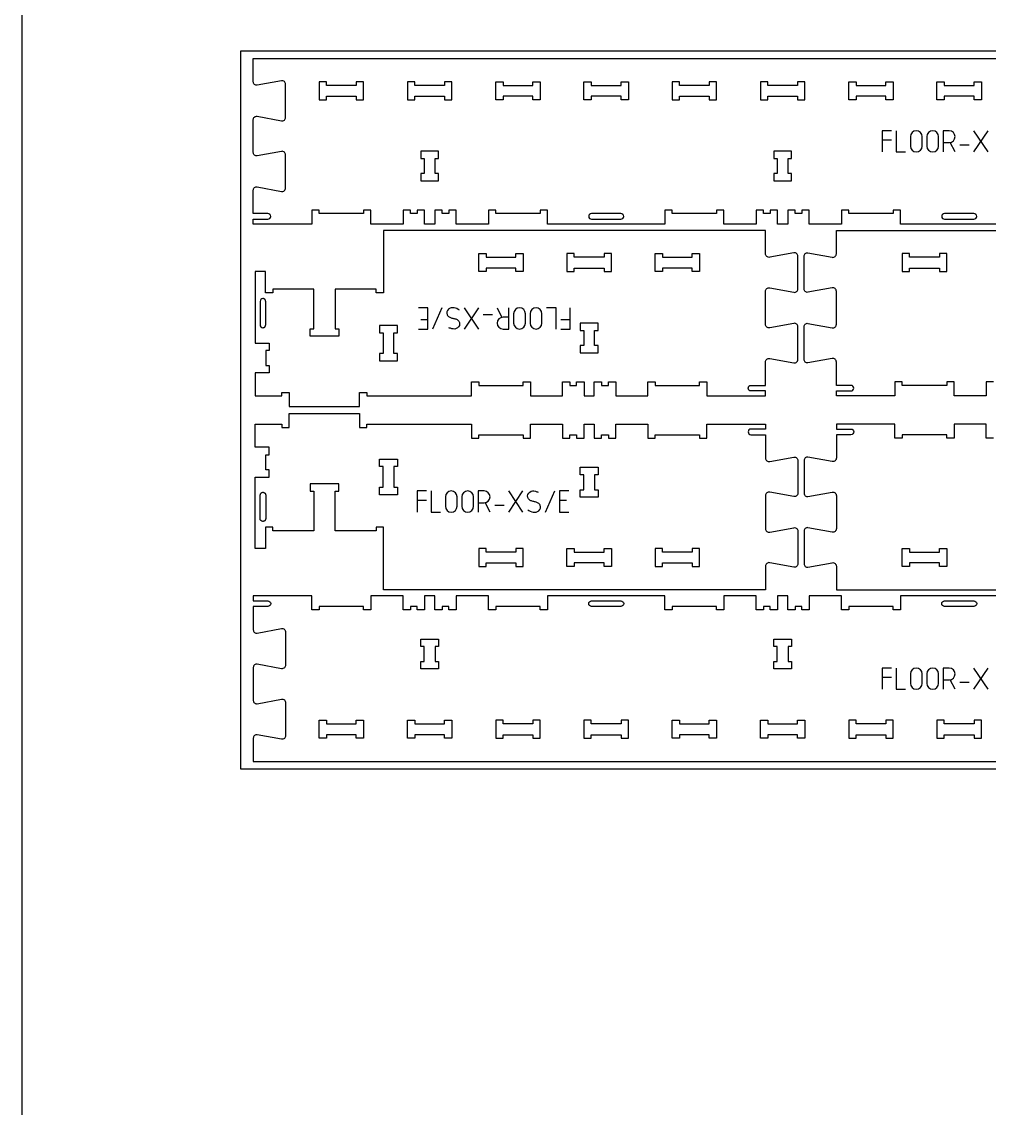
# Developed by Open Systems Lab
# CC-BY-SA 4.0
# Model space of a CAD drawing. Extents: x 0 to 12757, y 0 to 30003.
# Drawn here: x 0 to 1645, y 8779 to 10626 of the extents above; entities that cross this region are included whole.
import ezdxf

# ---------------------------------------------------------------- set-up
doc = ezdxf.new("R2010")
doc.units = 0
for name, color, linetype in [('0_SHEET_SPRUCEPLY_2440X122', 1, 'CONTINUOUS'), ('1_ANYTOOL_1MMDEEP_LABELS_S', 2, 'CONTINUOUS'), ('3_ANYTOOL_CUTTHROUGH_INSID', 4, 'CONTINUOUS'), ('4_ANYTOOL_CUTTHROUGH_OUTSI', 5, 'CONTINUOUS'), ('DONOTCUT', 7, 'CONTINUOUS')]:
    doc.layers.add(name, color=color, linetype=linetype)

msp = doc.modelspace()

# ---------------------------------------------------------------- linework, layer by layer
at = {"layer": '0_SHEET_SPRUCEPLY_2440X122'}
msp.add_lwpolyline([(371.7, 10575.6), (371.7, 9355.6), (2811.7, 9355.6), (2811.7, 10575.6)], close=True, dxfattribs=at)
at = {"layer": '1_ANYTOOL_1MMDEEP_LABELS_S', "color": 2}
for points in [[(1478.4, 10440.3), (1462.4, 10440.3), (1462.4, 10404.3)], [(1486.4, 10440.3), (1486.4, 10404.3), (1502.4, 10404.3)], [(1642.4, 10404.3), (1618.4, 10440.3)], [(1618.4, 10404.3), (1642.4, 10440.3)], [(1478.4, 10424.3), (1462.4, 10424.3)], [(1586.4, 10404.3), (1578.3, 10420.4)], [(1594.4, 10416.3), (1610.4, 10416.3)], [(674.1, 10103.3), (690.1, 10103.3), (690.1, 10139.3), (674.1, 10139.3)], [(714.1, 10139.3), (698.1, 10103.3)], [(752.1, 10139.3), (776.1, 10103.3)], [(776.1, 10139.3), (752.1, 10103.3)], [(800.1, 10127.3), (784.1, 10127.3)], [(808.1, 10139.3), (816.2, 10123.1)], [(908.1, 10103.3), (908.1, 10139.3), (892.1, 10139.3)], [(916.1, 10103.3), (932.1, 10103.3), (932.1, 10139.3)], [(678.1, 10119.3), (690.1, 10119.3)], [(916.1, 10119.3), (932.1, 10119.3)], [(688, 9828), (672, 9828), (672, 9792)], [(696, 9828), (696, 9792), (712, 9792)], [(828, 9792), (852, 9828)], [(852, 9792), (828, 9828)], [(890, 9792), (906, 9828)], [(930, 9828), (914, 9828), (914, 9792), (930, 9792)], [(688, 9812), (672, 9812)], [(796, 9792), (787.9, 9808.2)], [(926, 9812), (914, 9812)], [(804, 9804), (820, 9804)], [(1478.4, 9527), (1462.4, 9527), (1462.4, 9491)], [(1486.4, 9527), (1486.4, 9491), (1502.4, 9491)], [(1642.4, 9491), (1618.4, 9527)], [(1618.4, 9491), (1642.4, 9527)], [(1478.4, 9511), (1462.4, 9511)], [(1586.4, 9491), (1578.3, 9507.2)], [(1594.4, 9503), (1610.4, 9503)]]:
    msp.add_lwpolyline(points, dxfattribs=at)
for points in [[(1510.4, 10414.3, 1), (1530.4, 10414.3), (1530.4, 10430.3, 1), (1510.4, 10430.3)], [(1538.4, 10414.3, 1), (1558.4, 10414.3), (1558.4, 10430.3, 1), (1538.4, 10430.3)], [(856.1, 10129.3, 1), (836.1, 10129.3), (836.1, 10113.3, 1), (856.1, 10113.3)], [(884.1, 10129.3, 1), (864.1, 10129.3), (864.1, 10113.3, 1), (884.1, 10113.3)], [(720, 9802, 1), (740, 9802), (740, 9818, 1), (720, 9818)], [(748, 9802, 1), (768, 9802), (768, 9818, 1), (748, 9818)], [(1510.4, 9501, 1), (1530.4, 9501), (1530.4, 9517, 1), (1510.4, 9517)], [(1538.4, 9501, 1), (1558.4, 9501), (1558.4, 9517, 1), (1538.4, 9517)]]:
    msp.add_lwpolyline(points, format="xyb", close=True, dxfattribs=at)
for points in [[(1566.4, 10420.3), (1576.4, 10420.3, 1), (1576.4, 10440.3), (1566.4, 10440.3), (1566.4, 10404.3)], [(744.1, 10135.3, 0.136555), (734.9, 10139.2, 0.071716), (729.7, 10139.1, 0.133522), (725.1, 10137, 0.344001), (723.1, 10127.6, 0.153745), (726.5, 10123.8, 0.071568), (731.3, 10122, -0.00912), (736.4, 10120.7, -0.090615), (741, 10118.6, -0.340346), (743.8, 10109.2, -0.284273), (736.1, 10103.3, -0.092596), (731.1, 10103.8, -0.017533), (726.1, 10105.3)], [(828.1, 10123.3), (818.1, 10123.3, 1), (818.1, 10103.3), (828.1, 10103.3), (828.1, 10139.3)], [(776, 9808), (786, 9808, 1), (786, 9828), (776, 9828), (776, 9792)], [(860, 9796, 0.136555), (869.3, 9792.1, 0.071716), (874.4, 9792.2, 0.133522), (879, 9794.3, 0.344001), (881.1, 9803.7, 0.153745), (877.6, 9807.5, 0.071568), (872.9, 9809.3, -0.00912), (867.8, 9810.6, -0.090615), (863.2, 9812.7, -0.340346), (860.4, 9822.1, -0.284273), (868.1, 9828, -0.092596), (873.1, 9827.5, -0.017533), (878, 9826)], [(1566.4, 9507), (1576.4, 9507, 1), (1576.4, 9527), (1566.4, 9527), (1566.4, 9491)]]:
    msp.add_lwpolyline(points, format="xyb", dxfattribs=at)
at = {"layer": '3_ANYTOOL_CUTTHROUGH_INSID', "color": 4}
for points in [[(568.6, 10499), (568.6, 10493), (581.1, 10493), (581.1, 10523.5), (568.6, 10523.5), (568.6, 10517.5), (518.1, 10517.5), (518.1, 10523.5), (505.6, 10523.5), (505.6, 10493), (518.1, 10493), (518.1, 10499)], [(668.1, 10499), (718.6, 10499), (718.6, 10493), (731.1, 10493), (731.1, 10523.5), (718.6, 10523.5), (718.6, 10517.5), (668.1, 10517.5), (668.1, 10523.5), (655.6, 10523.5), (655.6, 10493), (668.1, 10493)], [(868.6, 10517.5), (868.6, 10523.5), (881.1, 10523.5), (881.1, 10493), (868.6, 10493), (868.6, 10499), (818.1, 10499), (818.1, 10493), (805.6, 10493), (805.6, 10523.5), (818.1, 10523.5), (818.1, 10517.5)], [(1018.6, 10499), (968.1, 10499), (968.1, 10493), (955.6, 10493), (955.6, 10523.5), (968.1, 10523.5), (968.1, 10517.5), (1018.6, 10517.5), (1018.6, 10523.5), (1031.1, 10523.5), (1031.1, 10493), (1018.6, 10493)], [(1168.6, 10499), (1168.6, 10493), (1181.1, 10493), (1181.1, 10523.5), (1168.6, 10523.5), (1168.6, 10517.5), (1118.1, 10517.5), (1118.1, 10523.5), (1105.6, 10523.5), (1105.6, 10493), (1118.1, 10493), (1118.1, 10499)], [(1268.1, 10499), (1318.6, 10499), (1318.6, 10493), (1331.1, 10493), (1331.1, 10523.5), (1318.6, 10523.5), (1318.6, 10517.5), (1268.1, 10517.5), (1268.1, 10523.5), (1255.6, 10523.5), (1255.6, 10493), (1268.1, 10493)], [(1468.6, 10517.5), (1468.6, 10523.5), (1481.1, 10523.5), (1481.1, 10493), (1468.6, 10493), (1468.6, 10499), (1418.1, 10499), (1418.1, 10493), (1405.6, 10493), (1405.6, 10523.5), (1418.1, 10523.5), (1418.1, 10517.5)], [(1618.6, 10499), (1568.1, 10499), (1568.1, 10493), (1555.6, 10493), (1555.6, 10523.5), (1568.1, 10523.5), (1568.1, 10517.5), (1618.6, 10517.5), (1618.6, 10523.5), (1631.1, 10523.5), (1631.1, 10493), (1618.6, 10493)], [(708.6, 10405.5), (678.1, 10405.5), (678.1, 10393), (684.1, 10393), (684.1, 10367.5), (678.1, 10367.5), (678.1, 10355), (708.6, 10355), (708.6, 10367.5), (702.6, 10367.5), (702.6, 10393), (708.6, 10393)], [(1308.6, 10405.5), (1278.1, 10405.5), (1278.1, 10393), (1284.1, 10393), (1284.1, 10367.5), (1278.1, 10367.5), (1278.1, 10355), (1308.6, 10355), (1308.6, 10367.5), (1302.6, 10367.5), (1302.6, 10393), (1308.6, 10393)], [(789.2, 10207), (789.2, 10201), (776.7, 10201), (776.7, 10231.5), (789.2, 10231.5), (789.2, 10225.5), (839.7, 10225.5), (839.7, 10231.5), (852.2, 10231.5), (852.2, 10201), (839.7, 10201), (839.7, 10207)], [(939.2, 10207), (989.7, 10207), (989.7, 10201), (1002.2, 10201), (1002.2, 10231.5), (989.7, 10231.5), (989.7, 10225.5), (939.2, 10225.5), (939.2, 10231.5), (926.7, 10231.5), (926.7, 10201), (939.2, 10201)], [(1089.2, 10231.5), (1089.2, 10225.5), (1139.7, 10225.5), (1139.7, 10231.5), (1152.2, 10231.5), (1152.2, 10201), (1139.7, 10201), (1139.7, 10207), (1089.2, 10207), (1089.2, 10201), (1076.7, 10201), (1076.7, 10231.5)], [(1559.7, 10231.5), (1559.7, 10225.5), (1509.2, 10225.5), (1509.2, 10231.5), (1496.7, 10231.5), (1496.7, 10201), (1509.2, 10201), (1509.2, 10207), (1559.7, 10207), (1559.7, 10201), (1572.2, 10201), (1572.2, 10231.5)], [(608.2, 10097), (614.2, 10097), (614.2, 10061.5), (608.2, 10061.5), (608.2, 10049), (638.7, 10049), (638.7, 10061.5), (632.7, 10061.5), (632.7, 10097), (638.7, 10097), (638.7, 10109.5), (608.2, 10109.5)], [(979.7, 10113.5), (949.2, 10113.5), (949.2, 10101), (955.2, 10101), (955.2, 10075.5), (949.2, 10075.5), (949.2, 10063), (979.7, 10063), (979.7, 10075.5), (973.7, 10075.5), (973.7, 10101), (979.7, 10101)], [(608.2, 9834.2), (614.2, 9834.2), (614.2, 9869.7), (608.2, 9869.7), (608.2, 9882.2), (638.7, 9882.2), (638.7, 9869.7), (632.7, 9869.7), (632.7, 9834.2), (638.7, 9834.2), (638.7, 9821.7), (608.2, 9821.7)], [(979.7, 9817.7), (949.2, 9817.7), (949.2, 9830.2), (955.2, 9830.2), (955.2, 9855.7), (949.2, 9855.7), (949.2, 9868.2), (979.7, 9868.2), (979.7, 9855.7), (973.7, 9855.7), (973.7, 9830.2), (979.7, 9830.2)], [(789.2, 9724.2), (789.2, 9730.2), (776.7, 9730.2), (776.7, 9699.7), (789.2, 9699.7), (789.2, 9705.7), (839.7, 9705.7), (839.7, 9699.7), (852.2, 9699.7), (852.2, 9730.2), (839.7, 9730.2), (839.7, 9724.2)], [(939.2, 9724.2), (989.7, 9724.2), (989.7, 9730.2), (1002.2, 9730.2), (1002.2, 9699.7), (989.7, 9699.7), (989.7, 9705.7), (939.2, 9705.7), (939.2, 9699.7), (926.7, 9699.7), (926.7, 9730.2), (939.2, 9730.2)], [(1089.2, 9699.7), (1089.2, 9705.7), (1139.7, 9705.7), (1139.7, 9699.7), (1152.2, 9699.7), (1152.2, 9730.2), (1139.7, 9730.2), (1139.7, 9724.2), (1089.2, 9724.2), (1089.2, 9730.2), (1076.7, 9730.2), (1076.7, 9699.7)], [(1559.7, 9699.7), (1559.7, 9705.7), (1509.2, 9705.7), (1509.2, 9699.7), (1496.7, 9699.7), (1496.7, 9730.2), (1509.2, 9730.2), (1509.2, 9724.2), (1559.7, 9724.2), (1559.7, 9730.2), (1572.2, 9730.2), (1572.2, 9699.7)], [(708.6, 9525.7), (678.1, 9525.7), (678.1, 9538.2), (684.1, 9538.2), (684.1, 9563.7), (678.1, 9563.7), (678.1, 9576.2), (708.6, 9576.2), (708.6, 9563.7), (702.6, 9563.7), (702.6, 9538.2), (708.6, 9538.2)], [(1308.6, 9525.7), (1278.1, 9525.7), (1278.1, 9538.2), (1284.1, 9538.2), (1284.1, 9563.7), (1278.1, 9563.7), (1278.1, 9576.2), (1308.6, 9576.2), (1308.6, 9563.7), (1302.6, 9563.7), (1302.6, 9538.2), (1308.6, 9538.2)], [(568.6, 9432.2), (568.6, 9438.2), (581.1, 9438.2), (581.1, 9407.7), (568.6, 9407.7), (568.6, 9413.7), (518.1, 9413.7), (518.1, 9407.7), (505.6, 9407.7), (505.6, 9438.2), (518.1, 9438.2), (518.1, 9432.2)], [(668.1, 9432.2), (718.6, 9432.2), (718.6, 9438.2), (731.1, 9438.2), (731.1, 9407.7), (718.6, 9407.7), (718.6, 9413.7), (668.1, 9413.7), (668.1, 9407.7), (655.6, 9407.7), (655.6, 9438.2), (668.1, 9438.2)], [(868.6, 9413.7), (868.6, 9407.7), (881.1, 9407.7), (881.1, 9438.2), (868.6, 9438.2), (868.6, 9432.2), (818.1, 9432.2), (818.1, 9438.2), (805.6, 9438.2), (805.6, 9407.7), (818.1, 9407.7), (818.1, 9413.7)], [(1018.6, 9432.2), (968.1, 9432.2), (968.1, 9438.2), (955.6, 9438.2), (955.6, 9407.7), (968.1, 9407.7), (968.1, 9413.7), (1018.6, 9413.7), (1018.6, 9407.7), (1031.1, 9407.7), (1031.1, 9438.2), (1018.6, 9438.2)], [(1168.6, 9432.2), (1168.6, 9438.2), (1181.1, 9438.2), (1181.1, 9407.7), (1168.6, 9407.7), (1168.6, 9413.7), (1118.1, 9413.7), (1118.1, 9407.7), (1105.6, 9407.7), (1105.6, 9438.2), (1118.1, 9438.2), (1118.1, 9432.2)], [(1268.1, 9432.2), (1318.6, 9432.2), (1318.6, 9438.2), (1331.1, 9438.2), (1331.1, 9407.7), (1318.6, 9407.7), (1318.6, 9413.7), (1268.1, 9413.7), (1268.1, 9407.7), (1255.6, 9407.7), (1255.6, 9438.2), (1268.1, 9438.2)], [(1468.6, 9413.7), (1468.6, 9407.7), (1481.1, 9407.7), (1481.1, 9438.2), (1468.6, 9438.2), (1468.6, 9432.2), (1418.1, 9432.2), (1418.1, 9438.2), (1405.6, 9438.2), (1405.6, 9407.7), (1418.1, 9407.7), (1418.1, 9413.7)], [(1618.6, 9432.2), (1568.1, 9432.2), (1568.1, 9438.2), (1555.6, 9438.2), (1555.6, 9407.7), (1568.1, 9407.7), (1568.1, 9413.7), (1618.6, 9413.7), (1618.6, 9407.7), (1631.1, 9407.7), (1631.1, 9438.2), (1618.6, 9438.2)]]:
    msp.add_lwpolyline(points, close=True, dxfattribs=at)
for points in [[(968.4, 10290), (1018.4, 10290, 1), (1018.4, 10299.5), (968.4, 10299.5, 1)], [(1568.4, 10290), (1618.4, 10290, 1), (1618.4, 10299.5), (1568.4, 10299.5, 1)], [(405.2, 10110.3, 0.414214), (409.9, 10105.5), (410, 10105.5), (410.1, 10105.5), (410.2, 10105.5), (410.3, 10105.5), (410.5, 10105.5), (410.6, 10105.6), (410.7, 10105.6), (410.8, 10105.6), (410.9, 10105.6), (411, 10105.6), (411.1, 10105.7), (411.2, 10105.7), (411.3, 10105.7), (411.4, 10105.8), (411.6, 10105.8), (411.7, 10105.8), (411.8, 10105.9), (411.9, 10105.9), (412, 10106), (412.1, 10106), (412.2, 10106.1), (412.3, 10106.2), (412.4, 10106.2), (412.5, 10106.3), (412.6, 10106.4), (412.7, 10106.4), (412.8, 10106.5), (412.9, 10106.6), (413, 10106.7), (413.1, 10106.7), (413.2, 10106.8), (413.3, 10106.9), (413.4, 10107), (413.4, 10107.1), (413.5, 10107.2), (413.6, 10107.3), (413.7, 10107.4), (413.8, 10107.5), (413.8, 10107.6), (413.9, 10107.7), (414, 10107.8), (414, 10107.9), (414.1, 10108), (414.1, 10108.1), (414.2, 10108.2), (414.2, 10108.3), (414.3, 10108.4), (414.3, 10108.5), (414.4, 10108.6), (414.4, 10108.7), (414.5, 10108.8), (414.5, 10109), (414.5, 10109.1), (414.5, 10109.2), (414.6, 10109.3), (414.6, 10109.4), (414.6, 10109.5), (414.6, 10109.6), (414.6, 10109.7), (414.6, 10109.8), (414.7, 10109.9), (414.7, 10110.1), (414.7, 10110.2), (414.7, 10110.3), (414.7, 10150.3), (414.7, 10150.4), (414.7, 10150.5), (414.7, 10150.6), (414.6, 10150.7), (414.6, 10150.8), (414.6, 10150.9), (414.6, 10151), (414.6, 10151.1), (414.6, 10151.2), (414.5, 10151.3), (414.5, 10151.5), (414.5, 10151.6), (414.4, 10151.7), (414.4, 10151.8), (414.4, 10151.9), (414.3, 10152), (414.3, 10152.1), (414.2, 10152.2), (414.2, 10152.3), (414.1, 10152.4), (414.1, 10152.6), (414, 10152.7), (414, 10152.8), (413.9, 10152.9), (413.8, 10153), (413.8, 10153.1), (413.7, 10153.2), (413.6, 10153.3), (413.5, 10153.4), (413.4, 10153.4), (413.4, 10153.5), (413.3, 10153.6), (413.2, 10153.7), (413.1, 10153.8), (413, 10153.9), (412.9, 10153.9), (412.8, 10154), (412.7, 10154.1), (412.6, 10154.2), (412.5, 10154.2), (412.4, 10154.3), (412.3, 10154.4), (412.2, 10154.4), (412.1, 10154.5), (412, 10154.5), (411.9, 10154.6), (411.8, 10154.6), (411.7, 10154.7), (411.6, 10154.7), (411.4, 10154.8), (411.3, 10154.8), (411.2, 10154.8), (411.1, 10154.9), (411, 10154.9), (410.9, 10154.9), (410.8, 10154.9), (410.7, 10155), (410.6, 10155), (410.5, 10155), (410.3, 10155), (410.2, 10155), (410.1, 10155), (410, 10155), (409.9, 10155, 0.414214), (405.2, 10150.3)], [(405.2, 9821, -0.414214), (409.9, 9825.7), (410, 9825.7), (410.1, 9825.7), (410.2, 9825.7), (410.3, 9825.7), (410.5, 9825.7), (410.6, 9825.7), (410.7, 9825.7), (410.8, 9825.6), (410.9, 9825.6), (411, 9825.6), (411.1, 9825.6), (411.2, 9825.5), (411.3, 9825.5), (411.4, 9825.5), (411.6, 9825.4), (411.7, 9825.4), (411.8, 9825.3), (411.9, 9825.3), (412, 9825.2), (412.1, 9825.2), (412.2, 9825.1), (412.3, 9825.1), (412.4, 9825), (412.5, 9824.9), (412.6, 9824.9), (412.7, 9824.8), (412.8, 9824.7), (412.9, 9824.7), (413, 9824.6), (413.1, 9824.5), (413.2, 9824.4), (413.3, 9824.3), (413.4, 9824.2), (413.4, 9824.2), (413.5, 9824.1), (413.6, 9824), (413.7, 9823.9), (413.8, 9823.8), (413.8, 9823.7), (413.9, 9823.6), (414, 9823.5), (414, 9823.4), (414.1, 9823.3), (414.1, 9823.2), (414.2, 9823), (414.2, 9822.9), (414.3, 9822.8), (414.3, 9822.7), (414.4, 9822.6), (414.4, 9822.5), (414.5, 9822.4), (414.5, 9822.3), (414.5, 9822.2), (414.5, 9822.1), (414.6, 9821.9), (414.6, 9821.8), (414.6, 9821.7), (414.6, 9821.6), (414.6, 9821.5), (414.6, 9821.4), (414.7, 9821.3), (414.7, 9821.2), (414.7, 9821.1), (414.7, 9821), (414.7, 9781), (414.7, 9780.9), (414.7, 9780.8), (414.7, 9780.7), (414.6, 9780.5), (414.6, 9780.4), (414.6, 9780.3), (414.6, 9780.2), (414.6, 9780.1), (414.6, 9780), (414.5, 9779.9), (414.5, 9779.8), (414.5, 9779.7), (414.4, 9779.6), (414.4, 9779.4), (414.4, 9779.3), (414.3, 9779.2), (414.3, 9779.1), (414.2, 9779), (414.2, 9778.9), (414.1, 9778.8), (414.1, 9778.7), (414, 9778.6), (414, 9778.5), (413.9, 9778.4), (413.8, 9778.3), (413.8, 9778.2), (413.7, 9778.1), (413.6, 9778), (413.5, 9777.9), (413.4, 9777.8), (413.4, 9777.7), (413.3, 9777.6), (413.2, 9777.5), (413.1, 9777.4), (413, 9777.4), (412.9, 9777.3), (412.8, 9777.2), (412.7, 9777.1), (412.6, 9777.1), (412.5, 9777), (412.4, 9776.9), (412.3, 9776.9), (412.2, 9776.8), (412.1, 9776.8), (412, 9776.7), (411.9, 9776.6), (411.8, 9776.6), (411.7, 9776.6), (411.6, 9776.5), (411.4, 9776.5), (411.3, 9776.4), (411.2, 9776.4), (411.1, 9776.4), (411, 9776.3), (410.9, 9776.3), (410.8, 9776.3), (410.7, 9776.3), (410.6, 9776.3), (410.5, 9776.3), (410.3, 9776.2), (410.2, 9776.2), (410.1, 9776.2), (410, 9776.2), (409.9, 9776.2, -0.414214), (405.2, 9781)], [(968.4, 9641.2), (1018.4, 9641.2, -1), (1018.4, 9631.7), (968.4, 9631.7, -1)], [(1568.4, 9641.2), (1618.4, 9641.2, -1), (1618.4, 9631.7), (1568.4, 9631.7, -1)]]:
    msp.add_lwpolyline(points, format="xyb", close=True, dxfattribs=at)
at = {"layer": '4_ANYTOOL_CUTTHROUGH_OUTSI', "color": 5}
for points in [[(1693.1, 10281.5), (1493.6, 10281.5), (1493.6, 10305.5), (1481.1, 10305.5), (1481.1, 10299.5), (1405.6, 10299.5), (1405.6, 10305.5), (1393.1, 10305.5), (1393.1, 10281.5), (1338.6, 10281.5), (1338.6, 10305.5), (1326.1, 10305.5), (1326.1, 10299.5), (1314.6, 10299.5), (1314.6, 10305.5), (1302.1, 10305.5), (1302.1, 10281.5), (1284.6, 10281.5), (1284.6, 10305.5), (1272.1, 10305.5), (1272.1, 10299.5), (1260.6, 10299.5), (1260.6, 10305.5), (1248.1, 10305.5), (1248.1, 10281.5), (1193.6, 10281.5), (1193.6, 10305.5), (1181.1, 10305.5), (1181.1, 10299.5), (1105.6, 10299.5), (1105.6, 10305.5), (1093.1, 10305.5), (1093.1, 10281.5), (893.6, 10281.5), (893.6, 10305.5), (881.1, 10305.5), (881.1, 10299.5), (805.6, 10299.5), (805.6, 10305.5), (793.1, 10305.5), (793.1, 10281.5), (738.6, 10281.5), (738.6, 10305.5), (726.1, 10305.5), (726.1, 10299.5), (714.6, 10299.5), (714.6, 10305.5), (702.1, 10305.5), (702.1, 10281.5), (684.6, 10281.5), (684.6, 10305.5), (672.1, 10305.5), (672.1, 10299.5), (660.6, 10299.5), (660.6, 10305.5), (648.1, 10305.5), (648.1, 10281.5), (593.6, 10281.5), (593.6, 10305.5), (581.1, 10305.5), (581.1, 10299.5), (505.6, 10299.5), (505.6, 10305.5), (493.1, 10305.5), (493.1, 10281.5), (393.6, 10281.5), (393.6, 10290), (418.4, 10290), (418.4, 10290, 1), (418.4, 10299.5), (393.6, 10299.5), (393.6, 10339.2), (393.6, 10339.2, -0.220464), (395.6, 10343.6, -0.220352), (400.3, 10344.9), (441.3, 10337.2), (441.3, 10337.2), (441.3, 10337.2, 0.463455), (448.6, 10343.3), (448.6, 10399.2, 0.463455), (441.3, 10405.3), (441.3, 10405.3), (441.3, 10405.3), (400.3, 10397.7), (400.3, 10397.7, -0.220352), (395.6, 10399, -0.220464), (393.6, 10403.3), (393.6, 10459.2, -0.220464), (395.6, 10463.6, -0.220352), (400.3, 10464.9), (441.3, 10457.2), (441.3, 10457.2), (441.3, 10457.2, 0.463455), (448.6, 10463.3), (448.6, 10519.2, 0.463455), (441.3, 10525.3), (441.3, 10525.3), (441.3, 10525.3), (400.3, 10517.7), (400.3, 10517.7, -0.220352), (395.6, 10519, -0.220464), (393.6, 10523.3), (393.6, 10563), (2793.1, 10563)], [(1651.7, 10013.5), (1639.2, 10013.5), (1639.2, 9989.5), (1584.7, 9989.5), (1584.7, 10013.5), (1572.2, 10013.5), (1572.2, 10007.5), (1496.7, 10007.5), (1496.7, 10013.5), (1484.2, 10013.5), (1484.2, 9989.5), (1384.7, 9989.5), (1384.7, 9998), (1409.4, 9998), (1409.4, 9998, 1), (1409.4, 10007.5), (1384.7, 10007.5), (1384.7, 10047.2), (1384.7, 10047.2, 0.463455), (1377.4, 10053.3), (1377.4, 10053.3), (1377.4, 10053.3), (1377.4, 10053.3), (1336.4, 10045.7, -0.220352), (1331.7, 10047, -0.220464), (1329.7, 10051.3), (1329.7, 10107.2, -0.220464), (1331.7, 10111.6, -0.220352), (1336.4, 10112.9), (1377.4, 10105.2), (1377.4, 10105.2), (1377.4, 10105.2), (1377.4, 10105.2, 0.463455), (1384.7, 10111.3), (1384.7, 10167.2, 0.463455), (1377.4, 10173.3), (1377.4, 10173.3), (1377.4, 10173.3), (1377.4, 10173.3), (1336.4, 10165.7, -0.220352), (1331.7, 10167, -0.220464), (1329.7, 10171.3), (1329.7, 10227.2, -0.220464), (1331.7, 10231.6, -0.220352), (1336.4, 10232.9), (1377.4, 10225.2), (1377.4, 10225.2), (1377.4, 10225.2), (1377.4, 10225.2, 0.463455), (1384.7, 10231.3), (1384.7, 10271), (2034.2, 10271)], [(1651.7, 9917.7), (1639.2, 9917.7), (1639.2, 9941.7), (1584.7, 9941.7), (1584.7, 9917.7), (1572.2, 9917.7), (1572.2, 9923.7), (1496.7, 9923.7), (1496.7, 9917.7), (1484.2, 9917.7), (1484.2, 9941.7), (1384.7, 9941.7), (1384.7, 9933.2), (1409.4, 9933.2), (1409.4, 9933.2, -1), (1409.4, 9923.7), (1384.7, 9923.7), (1384.7, 9884.1), (1384.7, 9884.1, -0.463455), (1377.4, 9877.9), (1377.4, 9877.9), (1377.4, 9877.9), (1377.4, 9877.9), (1336.4, 9885.6, 0.220352), (1331.7, 9884.3, 0.220464), (1329.7, 9879.9), (1329.7, 9824.1, 0.220464), (1331.7, 9819.7, 0.220352), (1336.4, 9818.4), (1377.4, 9826.1), (1377.4, 9826.1), (1377.4, 9826.1), (1377.4, 9826.1, -0.463455), (1384.7, 9819.9), (1384.7, 9764.1, -0.463455), (1377.4, 9757.9), (1377.4, 9757.9), (1377.4, 9757.9), (1377.4, 9757.9), (1336.4, 9765.6, 0.220352), (1331.7, 9764.3, 0.220464), (1329.7, 9759.9), (1329.7, 9704.1, 0.220464), (1331.7, 9699.7, 0.220352), (1336.4, 9698.4), (1377.4, 9706.1), (1377.4, 9706.1), (1377.4, 9706.1), (1377.4, 9706.1, -0.463455), (1384.7, 9699.9), (1384.7, 9660.2), (2034.2, 9660.2)], [(1693.1, 9649.7), (1493.6, 9649.7), (1493.6, 9625.7), (1481.1, 9625.7), (1481.1, 9631.7), (1405.6, 9631.7), (1405.6, 9625.7), (1393.1, 9625.7), (1393.1, 9649.7), (1338.6, 9649.7), (1338.6, 9625.7), (1326.1, 9625.7), (1326.1, 9631.7), (1314.6, 9631.7), (1314.6, 9625.7), (1302.1, 9625.7), (1302.1, 9649.7), (1284.6, 9649.7), (1284.6, 9625.7), (1272.1, 9625.7), (1272.1, 9631.7), (1260.6, 9631.7), (1260.6, 9625.7), (1248.1, 9625.7), (1248.1, 9649.7), (1193.6, 9649.7), (1193.6, 9625.7), (1181.1, 9625.7), (1181.1, 9631.7), (1105.6, 9631.7), (1105.6, 9625.7), (1093.1, 9625.7), (1093.1, 9649.7), (893.6, 9649.7), (893.6, 9625.7), (881.1, 9625.7), (881.1, 9631.7), (805.6, 9631.7), (805.6, 9625.7), (793.1, 9625.7), (793.1, 9649.7), (738.6, 9649.7), (738.6, 9625.7), (726.1, 9625.7), (726.1, 9631.7), (714.6, 9631.7), (714.6, 9625.7), (702.1, 9625.7), (702.1, 9649.7), (684.6, 9649.7), (684.6, 9625.7), (672.1, 9625.7), (672.1, 9631.7), (660.6, 9631.7), (660.6, 9625.7), (648.1, 9625.7), (648.1, 9649.7), (593.6, 9649.7), (593.6, 9625.7), (581.1, 9625.7), (581.1, 9631.7), (505.6, 9631.7), (505.6, 9625.7), (493.1, 9625.7), (493.1, 9649.7), (393.6, 9649.7), (393.6, 9641.2), (418.4, 9641.2), (418.4, 9641.2, -1), (418.4, 9631.7), (393.6, 9631.7), (393.6, 9592.1), (393.6, 9592.1, 0.220464), (395.6, 9587.7, 0.220352), (400.3, 9586.4), (441.3, 9594.1), (441.3, 9594.1), (441.3, 9594.1, -0.463455), (448.6, 9587.9), (448.6, 9532.1, -0.463455), (441.3, 9525.9), (441.3, 9525.9), (441.3, 9525.9), (400.3, 9533.6), (400.3, 9533.6, 0.220352), (395.6, 9532.3, 0.220464), (393.6, 9527.9), (393.6, 9472.1, 0.220464), (395.6, 9467.7, 0.220352), (400.3, 9466.4), (441.3, 9474.1), (441.3, 9474.1), (441.3, 9474.1, -0.463455), (448.6, 9467.9), (448.6, 9412.1, -0.463455), (441.3, 9405.9), (441.3, 9405.9), (441.3, 9405.9), (400.3, 9413.6), (400.3, 9413.6, 0.220352), (395.6, 9412.3, 0.220464), (393.6, 9407.9), (393.6, 9368.2), (2793.1, 9368.2)]]:
    msp.add_lwpolyline(points, format="xyb", dxfattribs=at)
for points in [[(396.7, 10079.5), (420.7, 10079.5), (420.7, 10067), (414.7, 10067), (414.7, 10041.5), (420.7, 10041.5), (420.7, 10029), (396.7, 10029), (396.7, 9989.5), (442.2, 9989.5), (442.2, 9995.5), (454.7, 9995.5), (454.7, 9971.5), (574.2, 9971.5), (574.2, 9995.5), (586.7, 9995.5), (586.7, 9989.5), (764.2, 9989.5), (764.2, 10013.5), (776.7, 10013.5), (776.7, 10007.5), (852.2, 10007.5), (852.2, 10013.5), (864.7, 10013.5), (864.7, 9989.5), (919.2, 9989.5), (919.2, 10013.5), (931.7, 10013.5), (931.7, 10007.5), (943.2, 10007.5), (943.2, 10013.5), (955.7, 10013.5), (955.7, 9989.5), (973.2, 9989.5), (973.2, 10013.5), (985.7, 10013.5), (985.7, 10007.5), (997.2, 10007.5), (997.2, 10013.5), (1009.7, 10013.5), (1009.7, 9989.5), (1064.2, 9989.5), (1064.2, 10013.5), (1076.7, 10013.5), (1076.7, 10007.5), (1152.2, 10007.5), (1152.2, 10013.5), (1164.7, 10013.5), (1164.7, 9989.5), (1264.2, 9989.5), (1264.2, 9998), (1239.4, 9998), (1239.4, 9998, -1), (1239.4, 10007.5), (1264.2, 10007.5), (1264.2, 10047.2), (1264.2, 10047.2, -0.463455), (1271.4, 10053.3), (1271.4, 10053.3), (1271.5, 10053.3), (1271.5, 10053.3), (1312.5, 10045.7, 0.220352), (1317.1, 10047, 0.220464), (1319.2, 10051.3), (1319.2, 10107.2, 0.220464), (1317.1, 10111.6, 0.220352), (1312.5, 10112.9), (1271.5, 10105.2), (1271.4, 10105.2), (1271.4, 10105.2), (1271.4, 10105.2, -0.463455), (1264.2, 10111.3), (1264.2, 10167.2, -0.463455), (1271.4, 10173.3), (1271.4, 10173.3), (1271.5, 10173.3), (1271.5, 10173.3), (1312.5, 10165.7, 0.220352), (1317.1, 10167, 0.220464), (1319.2, 10171.3), (1319.2, 10227.2, 0.220464), (1317.1, 10231.6, 0.220352), (1312.5, 10232.9), (1271.5, 10225.2), (1271.4, 10225.2), (1271.4, 10225.2), (1271.4, 10225.2, -0.463455), (1264.2, 10231.3), (1264.2, 10271), (614.7, 10271), (614.7, 10165), (602.2, 10165), (602.2, 10171), (532.7, 10171), (532.7, 10103.5), (538.7, 10103.5), (538.7, 10091), (490.2, 10091), (490.2, 10103.5), (496.2, 10103.5), (496.2, 10171), (426.7, 10171), (426.7, 10165), (414.2, 10165), (414.2, 10201), (396.7, 10201), (396.7, 10079.5)], [(396.7, 9851.7), (420.7, 9851.7), (420.7, 9864.2), (414.7, 9864.2), (414.7, 9889.7), (420.7, 9889.7), (420.7, 9902.2), (396.7, 9902.2), (396.7, 9941.7), (442.2, 9941.7), (442.2, 9935.7), (454.7, 9935.7), (454.7, 9959.7), (574.2, 9959.7), (574.2, 9935.7), (586.7, 9935.7), (586.7, 9941.7), (764.2, 9941.7), (764.2, 9917.7), (776.7, 9917.7), (776.7, 9923.7), (852.2, 9923.7), (852.2, 9917.7), (864.7, 9917.7), (864.7, 9941.7), (919.2, 9941.7), (919.2, 9917.7), (931.7, 9917.7), (931.7, 9923.7), (943.2, 9923.7), (943.2, 9917.7), (955.7, 9917.7), (955.7, 9941.7), (973.2, 9941.7), (973.2, 9917.7), (985.7, 9917.7), (985.7, 9923.7), (997.2, 9923.7), (997.2, 9917.7), (1009.7, 9917.7), (1009.7, 9941.7), (1064.2, 9941.7), (1064.2, 9917.7), (1076.7, 9917.7), (1076.7, 9923.7), (1152.2, 9923.7), (1152.2, 9917.7), (1164.7, 9917.7), (1164.7, 9941.7), (1264.2, 9941.7), (1264.2, 9933.2), (1239.4, 9933.2), (1239.4, 9933.2, 1), (1239.4, 9923.7), (1264.2, 9923.7), (1264.2, 9884.1), (1264.2, 9884.1, 0.463455), (1271.4, 9877.9), (1271.4, 9877.9), (1271.5, 9877.9), (1271.5, 9877.9), (1312.5, 9885.6, -0.220352), (1317.1, 9884.3, -0.220464), (1319.2, 9879.9), (1319.2, 9824.1, -0.220464), (1317.1, 9819.7, -0.220352), (1312.5, 9818.4), (1271.5, 9826.1), (1271.4, 9826.1), (1271.4, 9826.1), (1271.4, 9826.1, 0.463455), (1264.2, 9819.9), (1264.2, 9764.1, 0.463455), (1271.4, 9757.9), (1271.4, 9757.9), (1271.5, 9757.9), (1271.5, 9757.9), (1312.5, 9765.6, -0.220352), (1317.1, 9764.3, -0.220464), (1319.2, 9759.9), (1319.2, 9704.1, -0.220464), (1317.1, 9699.7, -0.220352), (1312.5, 9698.4), (1271.5, 9706.1), (1271.4, 9706.1), (1271.4, 9706.1), (1271.4, 9706.1, 0.463455), (1264.2, 9699.9), (1264.2, 9660.2), (614.7, 9660.2), (614.7, 9766.2), (602.2, 9766.2), (602.2, 9760.2), (532.7, 9760.2), (532.7, 9827.7), (538.7, 9827.7), (538.7, 9840.2), (490.2, 9840.2), (490.2, 9827.7), (496.2, 9827.7), (496.2, 9760.2), (426.7, 9760.2), (426.7, 9766.2), (414.2, 9766.2), (414.2, 9730.2), (396.7, 9730.2), (396.7, 9851.7)]]:
    msp.add_lwpolyline(points, format="xyb", close=True, dxfattribs=at)
at = {"layer": 'DONOTCUT'}
msp.add_lwpolyline([(0, 0), (3183.4, 0), (3183.4, 13863.5), (0, 13863.5)], close=True, dxfattribs=at)

doc.saveas('drawing.dxf')
